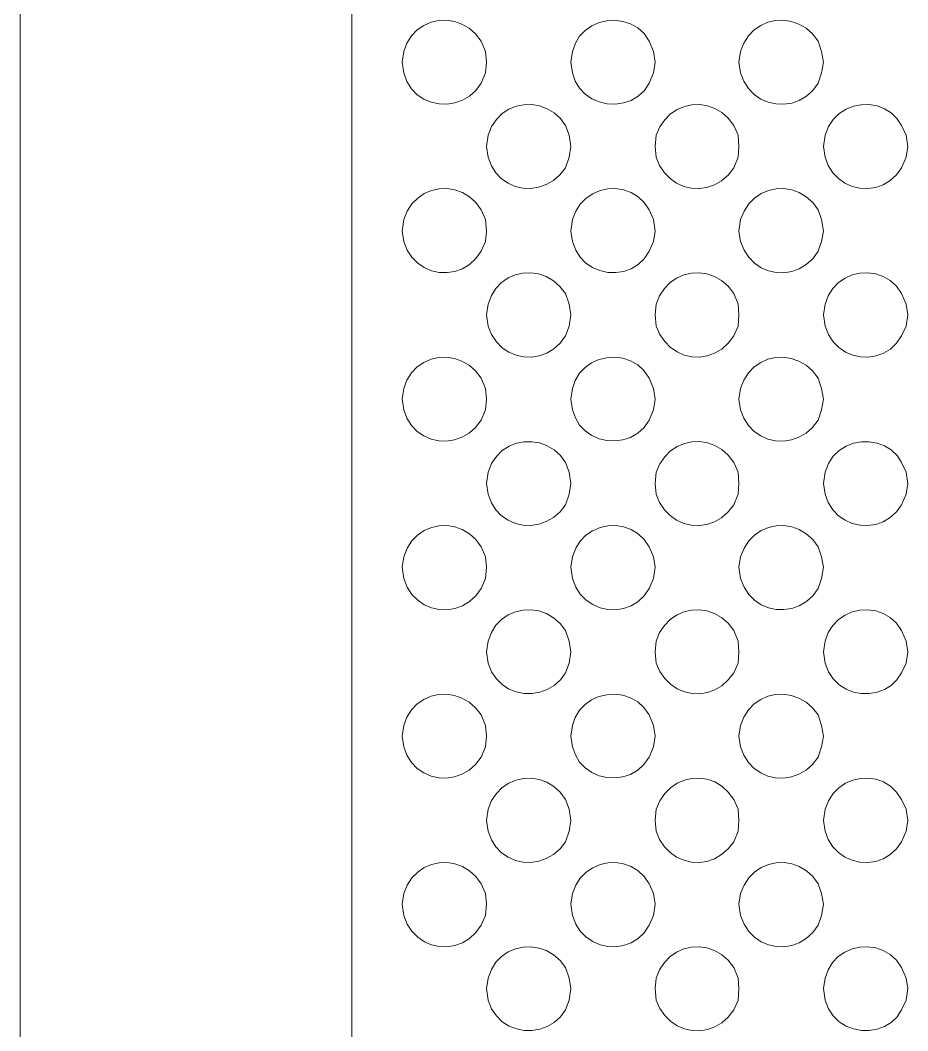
# Model space of a CAD drawing. Extents: x 0 to 242, y -13 to 199.
# Drawn here: x 26.4 to 53, y 73.77 to 104.05 of the extents above; entities that cross this region are included whole.
import ezdxf

# ---------------------------------------------------------------- set-up
doc = ezdxf.new("R2010")
doc.units = 0
doc.layers.add('GEOMETRY', color=7, linetype='Continuous')

msp = doc.modelspace()

# ---------------------------------------------------------------- linework, layer by layer
at = {"layer": 'GEOMETRY', "lineweight": 13}
msp.add_lwpolyline([(26.401, 183.803), (26.401, 31.382)], dxfattribs=at)
at = {"layer": 'GEOMETRY', "lineweight": 20}
msp.add_lwpolyline([(36.34, 183.803), (36.34, 31.382)], dxfattribs=at)
at = {"layer": 'GEOMETRY', "lineweight": 13}
for points in [[(40.373, 102.795), (40.347, 103.111), (40.215, 103.428), (40.048, 103.643), (39.854, 103.813), (39.64, 103.936), (39.412, 104.015), (39.177, 104.05), (38.941, 104.041), (38.712, 103.99), (38.496, 103.896), (38.3, 103.761), (38.129, 103.584), (37.992, 103.368), (37.894, 103.111), (37.843, 102.795), (37.894, 102.479), (37.99, 102.218), (38.128, 101.998), (38.3, 101.82), (38.5, 101.685), (38.72, 101.592), (38.953, 101.542), (39.191, 101.535), (39.428, 101.572), (39.656, 101.653), (39.868, 101.778), (40.057, 101.948), (40.215, 102.162), (40.347, 102.479), (40.373, 102.795)], [(45.434, 102.795), (45.381, 103.111), (45.249, 103.428), (45.095, 103.648), (44.907, 103.819), (44.693, 103.941), (44.463, 104.017), (44.223, 104.048), (43.981, 104.035), (43.747, 103.979), (43.527, 103.883), (43.33, 103.746), (43.164, 103.571), (43.037, 103.359), (42.956, 103.111), (42.904, 102.795), (42.956, 102.479), (43.034, 102.226), (43.161, 102.011), (43.329, 101.835), (43.53, 101.699), (43.755, 101.603), (43.994, 101.549), (44.24, 101.538), (44.483, 101.571), (44.714, 101.649), (44.924, 101.772), (45.106, 101.943), (45.249, 102.162), (45.381, 102.479), (45.434, 102.795)], [(50.469, 102.795), (50.416, 103.111), (50.312, 103.428), (50.146, 103.643), (49.952, 103.812), (49.738, 103.936), (49.51, 104.015), (49.274, 104.05), (49.039, 104.041), (48.809, 103.99), (48.593, 103.896), (48.396, 103.761), (48.226, 103.584), (48.089, 103.368), (47.991, 103.111), (47.939, 102.795), (47.991, 102.479), (48.085, 102.22), (48.222, 102.001), (48.393, 101.823), (48.592, 101.687), (48.811, 101.593), (49.044, 101.542), (49.282, 101.534), (49.52, 101.57), (49.748, 101.65), (49.962, 101.775), (50.152, 101.946), (50.312, 102.162), (50.416, 102.479), (50.469, 102.795)], [(42.904, 100.265), (42.851, 100.607), (42.747, 100.897), (42.589, 101.108), (42.402, 101.276), (42.193, 101.4), (41.967, 101.482), (41.733, 101.521), (41.497, 101.518), (41.266, 101.472), (41.047, 101.383), (40.846, 101.252), (40.671, 101.079), (40.528, 100.864), (40.425, 100.607), (40.373, 100.265), (40.425, 99.949), (40.521, 99.693), (40.657, 99.477), (40.826, 99.301), (41.022, 99.166), (41.237, 99.072), (41.466, 99.02), (41.701, 99.011), (41.937, 99.046), (42.166, 99.124), (42.381, 99.247), (42.577, 99.416), (42.747, 99.631), (42.851, 99.949), (42.904, 100.265)], [(47.939, 100.265), (47.913, 100.607), (47.782, 100.897), (47.619, 101.114), (47.429, 101.284), (47.219, 101.409), (46.996, 101.489), (46.765, 101.525), (46.532, 101.517), (46.305, 101.467), (46.089, 101.375), (45.89, 101.242), (45.715, 101.069), (45.569, 100.857), (45.46, 100.607), (45.434, 100.265), (45.46, 99.949), (45.564, 99.696), (45.704, 99.481), (45.876, 99.305), (46.071, 99.168), (46.286, 99.073), (46.512, 99.02), (46.744, 99.009), (46.977, 99.042), (47.203, 99.12), (47.417, 99.243), (47.612, 99.413), (47.782, 99.631), (47.913, 99.949), (47.939, 100.265)], [(53, 100.265), (52.948, 100.607), (52.816, 100.897), (52.676, 101.107), (52.501, 101.274), (52.299, 101.399), (52.078, 101.481), (51.845, 101.521), (51.607, 101.518), (51.373, 101.473), (51.15, 101.385), (50.946, 101.254), (50.768, 101.081), (50.624, 100.865), (50.522, 100.607), (50.47, 100.265), (50.522, 99.949), (50.614, 99.695), (50.75, 99.48), (50.92, 99.304), (51.117, 99.168), (51.335, 99.073), (51.566, 99.02), (51.803, 99.01), (52.038, 99.044), (52.264, 99.121), (52.474, 99.245), (52.66, 99.414), (52.816, 99.631), (52.948, 99.949), (53, 100.265)], [(50.469, 97.734), (50.416, 98.076), (50.312, 98.366), (50.15, 98.586), (49.959, 98.76), (49.748, 98.887), (49.522, 98.969), (49.289, 99.006), (49.054, 98.999), (48.825, 98.949), (48.608, 98.856), (48.409, 98.722), (48.236, 98.546), (48.095, 98.331), (47.991, 98.076), (47.939, 97.734), (47.991, 97.418), (48.094, 97.163), (48.236, 96.947), (48.409, 96.772), (48.608, 96.637), (48.825, 96.545), (49.054, 96.494), (49.289, 96.487), (49.522, 96.524), (49.748, 96.606), (49.959, 96.733), (50.15, 96.906), (50.312, 97.127), (50.416, 97.418), (50.469, 97.734)], [(40.373, 97.734), (40.347, 98.076), (40.215, 98.366), (40.052, 98.586), (39.862, 98.76), (39.651, 98.887), (39.425, 98.969), (39.192, 99.006), (38.957, 98.999), (38.728, 98.949), (38.511, 98.856), (38.313, 98.721), (38.139, 98.546), (37.997, 98.331), (37.894, 98.076), (37.843, 97.734), (37.894, 97.419), (37.997, 97.164), (38.139, 96.948), (38.312, 96.772), (38.511, 96.638), (38.728, 96.545), (38.957, 96.495), (39.192, 96.488), (39.425, 96.524), (39.651, 96.606), (39.862, 96.733), (40.052, 96.907), (40.215, 97.128), (40.347, 97.419), (40.373, 97.734)], [(45.434, 97.734), (45.381, 98.076), (45.249, 98.366), (45.099, 98.588), (44.917, 98.762), (44.709, 98.889), (44.483, 98.97), (44.247, 99.005), (44.009, 98.997), (43.777, 98.945), (43.557, 98.852), (43.357, 98.717), (43.185, 98.542), (43.049, 98.328), (42.956, 98.076), (42.904, 97.734), (42.956, 97.418), (43.049, 97.166), (43.184, 96.952), (43.356, 96.777), (43.555, 96.642), (43.775, 96.548), (44.008, 96.496), (44.247, 96.488), (44.482, 96.524), (44.708, 96.604), (44.916, 96.731), (45.099, 96.905), (45.249, 97.128), (45.381, 97.418), (45.434, 97.734)], [(42.904, 95.229), (42.851, 95.545), (42.747, 95.862), (42.577, 96.077), (42.382, 96.246), (42.166, 96.369), (41.937, 96.448), (41.702, 96.483), (41.467, 96.474), (41.238, 96.422), (41.023, 96.329), (40.827, 96.193), (40.658, 96.017), (40.522, 95.801), (40.425, 95.545), (40.373, 95.229), (40.425, 94.887), (40.529, 94.631), (40.671, 94.415), (40.844, 94.239), (41.042, 94.106), (41.259, 94.014), (41.487, 93.964), (41.721, 93.958), (41.954, 93.996), (42.179, 94.078), (42.391, 94.205), (42.582, 94.377), (42.747, 94.596), (42.851, 94.887), (42.904, 95.229)], [(47.939, 95.229), (47.913, 95.545), (47.782, 95.862), (47.612, 96.079), (47.418, 96.249), (47.204, 96.373), (46.978, 96.45), (46.746, 96.483), (46.513, 96.473), (46.286, 96.419), (46.072, 96.324), (45.876, 96.188), (45.705, 96.012), (45.564, 95.798), (45.46, 95.545), (45.434, 95.229), (45.46, 94.887), (45.571, 94.635), (45.717, 94.421), (45.891, 94.246), (46.088, 94.111), (46.303, 94.017), (46.528, 93.965), (46.759, 93.956), (46.989, 93.991), (47.212, 94.072), (47.422, 94.199), (47.614, 94.373), (47.782, 94.596), (47.913, 94.887), (47.939, 95.229)], [(53, 95.229), (52.948, 95.545), (52.816, 95.862), (52.66, 96.079), (52.474, 96.248), (52.264, 96.372), (52.038, 96.45), (51.803, 96.483), (51.567, 96.473), (51.336, 96.42), (51.118, 96.325), (50.92, 96.19), (50.75, 96.014), (50.615, 95.798), (50.522, 95.545), (50.47, 95.229), (50.522, 94.887), (50.622, 94.634), (50.763, 94.42), (50.936, 94.245), (51.135, 94.11), (51.352, 94.016), (51.582, 93.964), (51.816, 93.956), (52.048, 93.991), (52.271, 94.072), (52.478, 94.199), (52.662, 94.373), (52.816, 94.596), (52.948, 94.887), (53, 95.229)], [(40.373, 92.698), (40.347, 93.013), (40.215, 93.331), (40.048, 93.547), (39.853, 93.716), (39.639, 93.84), (39.411, 93.919), (39.176, 93.954), (38.941, 93.945), (38.712, 93.893), (38.496, 93.799), (38.299, 93.664), (38.129, 93.487), (37.992, 93.27), (37.894, 93.013), (37.843, 92.698), (37.894, 92.382), (37.992, 92.126), (38.129, 91.909), (38.3, 91.733), (38.496, 91.597), (38.713, 91.503), (38.942, 91.452), (39.177, 91.443), (39.412, 91.478), (39.64, 91.557), (39.854, 91.681), (40.048, 91.85), (40.215, 92.065), (40.347, 92.382), (40.373, 92.698)], [(45.434, 92.698), (45.381, 93.013), (45.249, 93.331), (45.093, 93.552), (44.905, 93.723), (44.691, 93.846), (44.46, 93.922), (44.22, 93.952), (43.979, 93.939), (43.745, 93.883), (43.525, 93.785), (43.329, 93.648), (43.163, 93.473), (43.036, 93.261), (42.956, 93.013), (42.904, 92.698), (42.956, 92.382), (43.037, 92.135), (43.164, 91.922), (43.33, 91.747), (43.527, 91.611), (43.747, 91.514), (43.981, 91.458), (44.223, 91.445), (44.463, 91.476), (44.693, 91.552), (44.907, 91.675), (45.095, 91.845), (45.249, 92.065), (45.381, 92.382), (45.434, 92.698)], [(50.469, 92.698), (50.416, 93.013), (50.312, 93.331), (50.146, 93.547), (49.952, 93.716), (49.737, 93.839), (49.509, 93.918), (49.273, 93.953), (49.038, 93.945), (48.808, 93.893), (48.592, 93.799), (48.395, 93.664), (48.225, 93.487), (48.088, 93.27), (47.991, 93.013), (47.939, 92.698), (47.991, 92.382), (48.089, 92.126), (48.226, 91.909), (48.396, 91.733), (48.593, 91.597), (48.809, 91.504), (49.039, 91.452), (49.274, 91.444), (49.51, 91.479), (49.738, 91.558), (49.952, 91.681), (50.146, 91.85), (50.312, 92.065), (50.416, 92.382), (50.469, 92.698)], [(42.904, 90.167), (42.851, 90.51), (42.747, 90.8), (42.592, 91.01), (42.406, 91.178), (42.197, 91.302), (41.972, 91.385), (41.738, 91.424), (41.501, 91.421), (41.269, 91.376), (41.049, 91.288), (40.847, 91.157), (40.672, 90.984), (40.528, 90.768), (40.425, 90.51), (40.373, 90.167), (40.425, 89.852), (40.522, 89.596), (40.658, 89.38), (40.827, 89.204), (41.023, 89.069), (41.239, 88.975), (41.468, 88.924), (41.703, 88.915), (41.939, 88.95), (42.167, 89.029), (42.383, 89.152), (42.578, 89.321), (42.747, 89.535), (42.851, 89.852), (42.904, 90.167)], [(47.939, 90.167), (47.913, 90.51), (47.782, 90.8), (47.62, 91.017), (47.431, 91.187), (47.222, 91.312), (46.998, 91.392), (46.767, 91.428), (46.534, 91.421), (46.306, 91.371), (46.089, 91.279), (45.889, 91.147), (45.714, 90.974), (45.569, 90.761), (45.46, 90.51), (45.434, 90.167), (45.46, 89.852), (45.564, 89.599), (45.705, 89.384), (45.876, 89.209), (46.073, 89.072), (46.287, 88.977), (46.514, 88.924), (46.747, 88.913), (46.979, 88.946), (47.205, 89.024), (47.418, 89.147), (47.613, 89.318), (47.782, 89.535), (47.913, 89.852), (47.939, 90.167)], [(53, 90.167), (52.948, 90.51), (52.816, 90.8), (52.677, 91.01), (52.504, 91.177), (52.302, 91.302), (52.081, 91.384), (51.847, 91.424), (51.609, 91.422), (51.374, 91.377), (51.151, 91.289), (50.946, 91.159), (50.768, 90.985), (50.624, 90.769), (50.522, 90.51), (50.47, 90.167), (50.522, 89.852), (50.615, 89.599), (50.75, 89.383), (50.92, 89.207), (51.118, 89.072), (51.337, 88.977), (51.568, 88.924), (51.805, 88.914), (52.04, 88.947), (52.266, 89.025), (52.475, 89.149), (52.661, 89.318), (52.816, 89.535), (52.948, 89.852), (53, 90.167)], [(40.373, 87.663), (40.347, 87.978), (40.215, 88.27), (40.052, 88.491), (39.862, 88.664), (39.65, 88.791), (39.425, 88.873), (39.191, 88.91), (38.956, 88.903), (38.727, 88.852), (38.51, 88.76), (38.311, 88.625), (38.138, 88.449), (37.997, 88.234), (37.894, 87.978), (37.843, 87.663), (37.894, 87.32), (37.997, 87.065), (38.139, 86.85), (38.312, 86.675), (38.511, 86.54), (38.728, 86.447), (38.957, 86.397), (39.192, 86.39), (39.425, 86.427), (39.651, 86.509), (39.862, 86.636), (40.052, 86.81), (40.215, 87.03), (40.347, 87.32), (40.373, 87.663)], [(45.434, 87.663), (45.381, 87.978), (45.249, 88.27), (45.101, 88.492), (44.919, 88.666), (44.711, 88.793), (44.485, 88.874), (44.249, 88.909), (44.01, 88.901), (43.776, 88.849), (43.555, 88.756), (43.355, 88.621), (43.183, 88.445), (43.048, 88.231), (42.956, 87.978), (42.904, 87.663), (42.956, 87.32), (43.049, 87.068), (43.185, 86.854), (43.357, 86.679), (43.557, 86.544), (43.777, 86.45), (44.01, 86.399), (44.248, 86.39), (44.484, 86.426), (44.71, 86.507), (44.918, 86.634), (45.1, 86.808), (45.249, 87.03), (45.381, 87.32), (45.434, 87.663)], [(50.469, 87.663), (50.416, 87.978), (50.312, 88.27), (50.15, 88.491), (49.959, 88.664), (49.748, 88.791), (49.522, 88.873), (49.289, 88.91), (49.054, 88.903), (48.824, 88.853), (48.607, 88.76), (48.408, 88.625), (48.235, 88.45), (48.094, 88.234), (47.991, 87.978), (47.939, 87.663), (47.991, 87.32), (48.094, 87.065), (48.236, 86.85), (48.409, 86.675), (48.608, 86.54), (48.825, 86.448), (49.054, 86.398), (49.289, 86.391), (49.523, 86.427), (49.748, 86.509), (49.96, 86.636), (50.15, 86.81), (50.312, 87.03), (50.416, 87.32), (50.469, 87.663)], [(42.904, 85.132), (42.851, 85.449), (42.747, 85.765), (42.578, 85.98), (42.383, 86.149), (42.168, 86.272), (41.94, 86.351), (41.704, 86.386), (41.469, 86.378), (41.24, 86.326), (41.024, 86.233), (40.828, 86.098), (40.659, 85.922), (40.522, 85.705), (40.425, 85.449), (40.373, 85.132), (40.425, 84.789), (40.529, 84.532), (40.672, 84.318), (40.847, 84.145), (41.048, 84.014), (41.267, 83.925), (41.498, 83.879), (41.734, 83.876), (41.968, 83.915), (42.193, 83.997), (42.402, 84.122), (42.589, 84.29), (42.747, 84.501), (42.851, 84.789), (42.904, 85.132)], [(47.939, 85.132), (47.913, 85.449), (47.782, 85.765), (47.613, 85.983), (47.418, 86.152), (47.205, 86.276), (46.979, 86.354), (46.747, 86.387), (46.514, 86.376), (46.287, 86.323), (46.073, 86.228), (45.876, 86.092), (45.705, 85.916), (45.564, 85.702), (45.46, 85.449), (45.434, 85.132), (45.46, 84.789), (45.57, 84.539), (45.715, 84.327), (45.891, 84.154), (46.09, 84.021), (46.306, 83.929), (46.533, 83.879), (46.765, 83.872), (46.996, 83.908), (47.219, 83.988), (47.429, 84.113), (47.618, 84.284), (47.782, 84.501), (47.913, 84.789), (47.939, 85.132)], [(53, 85.132), (52.948, 85.449), (52.816, 85.765), (52.661, 85.982), (52.475, 86.152), (52.265, 86.275), (52.039, 86.353), (51.804, 86.386), (51.567, 86.376), (51.336, 86.323), (51.118, 86.228), (50.92, 86.092), (50.75, 85.917), (50.615, 85.702), (50.522, 85.449), (50.47, 85.132), (50.522, 84.789), (50.624, 84.531), (50.768, 84.315), (50.946, 84.142), (51.15, 84.012), (51.373, 83.924), (51.607, 83.878), (51.845, 83.875), (52.078, 83.915), (52.299, 83.998), (52.501, 84.123), (52.676, 84.291), (52.816, 84.501), (52.948, 84.789), (53, 85.132)], [(40.373, 82.602), (40.347, 82.918), (40.215, 83.236), (40.047, 83.451), (39.853, 83.62), (39.638, 83.744), (39.411, 83.823), (39.176, 83.858), (38.941, 83.849), (38.712, 83.797), (38.496, 83.703), (38.3, 83.568), (38.129, 83.391), (37.992, 83.174), (37.894, 82.918), (37.843, 82.602), (37.894, 82.286), (37.992, 82.029), (38.13, 81.812), (38.3, 81.636), (38.497, 81.501), (38.713, 81.407), (38.942, 81.355), (39.177, 81.347), (39.412, 81.382), (39.64, 81.461), (39.854, 81.585), (40.048, 81.754), (40.215, 81.97), (40.347, 82.286), (40.373, 82.602)], [(45.434, 82.602), (45.381, 82.917), (45.249, 83.236), (45.093, 83.456), (44.905, 83.627), (44.691, 83.75), (44.46, 83.826), (44.22, 83.856), (43.979, 83.842), (43.745, 83.786), (43.525, 83.688), (43.329, 83.551), (43.163, 83.376), (43.036, 83.164), (42.956, 82.917), (42.904, 82.602), (42.956, 82.286), (43.037, 82.038), (43.164, 81.826), (43.33, 81.651), (43.527, 81.514), (43.746, 81.417), (43.981, 81.361), (44.221, 81.348), (44.461, 81.379), (44.692, 81.455), (44.905, 81.578), (45.094, 81.749), (45.249, 81.97), (45.381, 82.286), (45.434, 82.602)], [(50.469, 82.602), (50.416, 82.917), (50.312, 83.236), (50.145, 83.451), (49.951, 83.62), (49.736, 83.744), (49.508, 83.822), (49.273, 83.857), (49.037, 83.848), (48.808, 83.797), (48.592, 83.703), (48.395, 83.567), (48.225, 83.391), (48.089, 83.174), (47.991, 82.917), (47.939, 82.602), (47.991, 82.286), (48.089, 82.029), (48.226, 81.812), (48.396, 81.636), (48.593, 81.501), (48.809, 81.407), (49.039, 81.355), (49.274, 81.347), (49.51, 81.382), (49.738, 81.461), (49.952, 81.585), (50.146, 81.754), (50.312, 81.97), (50.416, 82.286), (50.469, 82.602)], [(42.904, 80.071), (42.851, 80.414), (42.747, 80.704), (42.583, 80.924), (42.392, 81.096), (42.18, 81.223), (41.955, 81.305), (41.722, 81.343), (41.488, 81.336), (41.259, 81.287), (41.043, 81.195), (40.844, 81.061), (40.671, 80.886), (40.529, 80.67), (40.425, 80.414), (40.373, 80.071), (40.425, 79.754), (40.522, 79.499), (40.659, 79.282), (40.828, 79.106), (41.024, 78.971), (41.24, 78.877), (41.468, 78.826), (41.703, 78.817), (41.939, 78.852), (42.167, 78.931), (42.382, 79.054), (42.578, 79.223), (42.747, 79.438), (42.851, 79.754), (42.904, 80.071)], [(47.939, 80.071), (47.913, 80.414), (47.782, 80.704), (47.615, 80.927), (47.423, 81.101), (47.213, 81.228), (46.99, 81.309), (46.76, 81.344), (46.529, 81.336), (46.304, 81.284), (46.089, 81.19), (45.891, 81.055), (45.717, 80.88), (45.571, 80.666), (45.46, 80.414), (45.434, 80.071), (45.46, 79.754), (45.564, 79.502), (45.705, 79.287), (45.876, 79.112), (46.073, 78.976), (46.288, 78.881), (46.515, 78.827), (46.748, 78.817), (46.98, 78.85), (47.206, 78.928), (47.419, 79.051), (47.613, 79.221), (47.782, 79.438), (47.913, 79.754), (47.939, 80.071)], [(53, 80.071), (52.948, 80.414), (52.816, 80.704), (52.662, 80.927), (52.478, 81.102), (52.271, 81.229), (52.048, 81.31), (51.815, 81.345), (51.581, 81.336), (51.351, 81.284), (51.134, 81.19), (50.935, 81.055), (50.762, 80.88), (50.622, 80.666), (50.522, 80.414), (50.47, 80.071), (50.522, 79.754), (50.614, 79.502), (50.749, 79.287), (50.919, 79.112), (51.117, 78.976), (51.335, 78.881), (51.566, 78.828), (51.803, 78.817), (52.038, 78.85), (52.264, 78.928), (52.474, 79.051), (52.661, 79.221), (52.816, 79.438), (52.948, 79.754), (53, 80.071)], [(40.373, 77.567), (40.347, 77.883), (40.215, 78.173), (40.053, 78.394), (39.863, 78.568), (39.652, 78.695), (39.426, 78.777), (39.193, 78.814), (38.958, 78.807), (38.728, 78.757), (38.511, 78.664), (38.312, 78.529), (38.139, 78.353), (37.997, 78.138), (37.894, 77.883), (37.843, 77.567), (37.894, 77.225), (37.997, 76.969), (38.139, 76.754), (38.313, 76.578), (38.512, 76.444), (38.729, 76.351), (38.958, 76.3), (39.192, 76.293), (39.425, 76.331), (39.651, 76.412), (39.862, 76.54), (40.052, 76.714), (40.215, 76.935), (40.347, 77.225), (40.373, 77.567)], [(45.434, 77.567), (45.381, 77.883), (45.249, 78.173), (45.101, 78.395), (44.919, 78.569), (44.711, 78.697), (44.485, 78.778), (44.25, 78.814), (44.011, 78.805), (43.777, 78.754), (43.557, 78.66), (43.357, 78.525), (43.185, 78.35), (43.049, 78.136), (42.956, 77.883), (42.904, 77.567), (42.956, 77.225), (43.049, 76.972), (43.185, 76.757), (43.357, 76.582), (43.557, 76.447), (43.777, 76.354), (44.011, 76.302), (44.25, 76.294), (44.485, 76.33), (44.711, 76.411), (44.919, 76.538), (45.101, 76.713), (45.249, 76.935), (45.381, 77.225), (45.434, 77.567)], [(50.469, 77.567), (50.416, 77.883), (50.312, 78.173), (50.15, 78.394), (49.96, 78.567), (49.749, 78.695), (49.523, 78.777), (49.29, 78.814), (49.055, 78.807), (48.825, 78.757), (48.608, 78.664), (48.409, 78.529), (48.236, 78.354), (48.094, 78.138), (47.991, 77.883), (47.939, 77.567), (47.991, 77.225), (48.095, 76.969), (48.236, 76.753), (48.41, 76.578), (48.608, 76.443), (48.826, 76.35), (49.055, 76.3), (49.289, 76.293), (49.523, 76.33), (49.748, 76.412), (49.959, 76.54), (50.15, 76.714), (50.312, 76.935), (50.416, 77.225), (50.469, 77.567)], [(42.904, 75.036), (42.851, 75.352), (42.747, 75.669), (42.579, 75.884), (42.384, 76.052), (42.168, 76.175), (41.94, 76.254), (41.704, 76.289), (41.469, 76.28), (41.24, 76.229), (41.024, 76.136), (40.828, 76.001), (40.658, 75.825), (40.522, 75.608), (40.425, 75.352), (40.373, 75.036), (40.425, 74.693), (40.528, 74.436), (40.671, 74.22), (40.847, 74.047), (41.049, 73.917), (41.269, 73.829), (41.5, 73.783), (41.737, 73.78), (41.971, 73.82), (42.197, 73.902), (42.406, 74.027), (42.591, 74.194), (42.747, 74.403), (42.851, 74.693), (42.904, 75.036)], [(47.939, 75.036), (47.913, 75.352), (47.782, 75.669), (47.614, 75.887), (47.42, 76.056), (47.207, 76.18), (46.98, 76.257), (46.747, 76.29), (46.514, 76.28), (46.287, 76.226), (46.072, 76.131), (45.875, 75.995), (45.704, 75.82), (45.563, 75.605), (45.46, 75.352), (45.434, 75.036), (45.46, 74.693), (45.569, 74.442), (45.714, 74.23), (45.89, 74.058), (46.089, 73.925), (46.305, 73.834), (46.533, 73.784), (46.766, 73.776), (46.997, 73.812), (47.221, 73.892), (47.431, 74.017), (47.62, 74.187), (47.782, 74.403), (47.913, 74.693), (47.939, 75.036)], [(53, 75.036), (52.948, 75.352), (52.816, 75.669), (52.661, 75.886), (52.475, 76.056), (52.266, 76.179), (52.039, 76.257), (51.804, 76.29), (51.566, 76.28), (51.335, 76.226), (51.116, 76.131), (50.918, 75.996), (50.748, 75.82), (50.614, 75.605), (50.522, 75.352), (50.47, 75.036), (50.522, 74.693), (50.624, 74.435), (50.767, 74.219), (50.946, 74.046), (51.15, 73.916), (51.374, 73.828), (51.608, 73.783), (51.846, 73.78), (52.08, 73.82), (52.301, 73.903), (52.503, 74.027), (52.677, 74.194), (52.816, 74.403), (52.948, 74.693), (53, 75.036)]]:
    msp.add_lwpolyline(points, close=True, dxfattribs=at)

doc.saveas('drawing.dxf')
